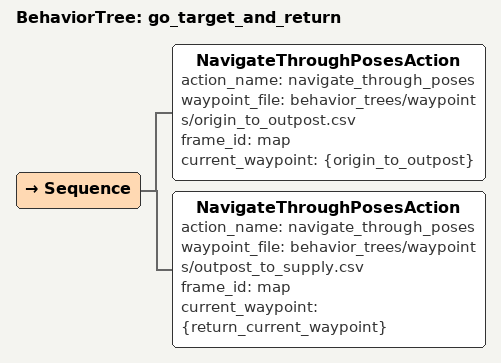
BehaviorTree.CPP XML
<?xml version="1.0" encoding="UTF-8"?>
<root BTCPP_format="4">
  <BehaviorTree ID="go_target_and_return">
    <Sequence>
      <NavigateThroughPosesAction
        action_name="navigate_through_poses"
        waypoint_file="behavior_trees/waypoints/origin_to_outpost.csv"
        frame_id="map"
        current_waypoint="{origin_to_outpost}"/>

      <NavigateThroughPosesAction
        action_name="navigate_through_poses"
        waypoint_file="behavior_trees/waypoints/outpost_to_supply.csv"
        frame_id="map"
        current_waypoint="{return_current_waypoint}"/>
    </Sequence>
  </BehaviorTree>
</root>
